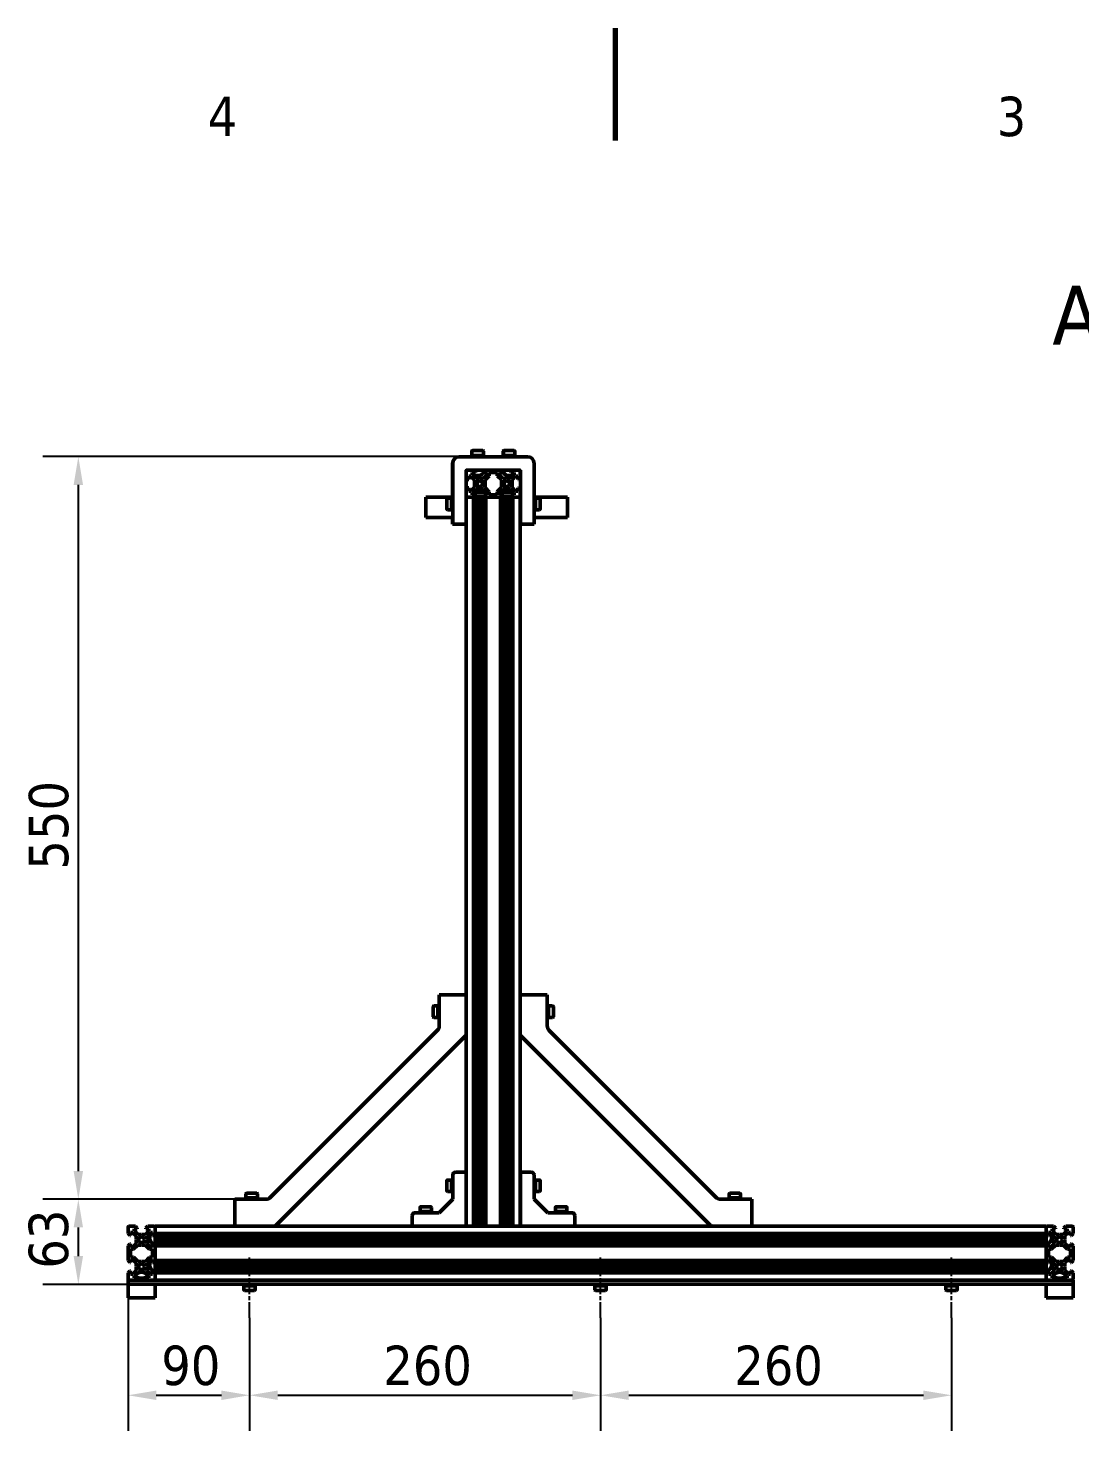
# Model space of a CAD drawing. Header units: millimetres. Extents: x -2748 to 3818, y -1510 to 2700.
# Drawn here: x 1435 to 2285, y 1566 to 2700 of the extents above; entities that cross this region are included whole.
import ezdxf

# ---------------------------------------------------------------- set-up
doc = ezdxf.new("R2010")
doc.units = ezdxf.units.MM
doc.header["$LTSCALE"] = 9.090909
doc.linetypes.add('CHAIN', pattern=[0.3543, 0.2362, -0.0295, 0.0591, -0.0295])
for name, color, linetype, lineweight in [('Border (ISO)', 7, 'Continuous', 70), ('Centerline (ISO)', 7, 'Continuous', 25), ('Dimension (ISO)', 7, 'Continuous', 25), ('Symbol (ISO)', 7, 'Continuous', 25), ('Visible (ISO)', 7, 'Continuous', 50)]:
    doc.layers.add(name, color=color, linetype=linetype, lineweight=lineweight)
doc.styles.add('Label Text (ISO)', font='tahoma.ttf')
doc.styles.add('Note Text (ISO)', font='tahoma.ttf')
doc.dimstyles.new('Default - Method 1b (ISO)', dxfattribs={"dimscale": 9.090909, "dimtxt": 3.5, "dimasz": 2.5, "dimexe": 3.175, "dimexo": 0, "dimgap": 0.762, "dimtad": 1, "dimtoh": 1, "dimrnd": 1e-08, "dimtxsty": 'Note Text (ISO)', "dimcen": 0.09, "dimdle": 10, "dimclrd": 256, "dimclre": 256, "dimclrt": 256, "dimazin": 2, "dimtfac": 1, "dimtmove": 0, "dimatfit": 3, "dimfxl": 0, "dimtolj": 1, "dimlwd": -1, "dimlwe": -1, "dimarcsym": 0})

# ---------------------------------------------------------------- blocks, each defined once
blk = doc.blocks.new('Borders Default Border')
at = {"layer": 'Border (ISO)', "flags": 128}
blk.add_lwpolyline([(210, 297), (210, 287)], dxfattribs=at)
at = {"layer": 'Border (ISO)', "char_height": 3.5, "attachment_point": 7, "style": 'Note Text (ISO)'}
for s, insert in [('4', (173.78, 287.4)), ('3', (243.91, 287.33))]:
    blk.add_mtext(s, dxfattribs=dict(at, insert=insert))
blk = doc.blocks.new('*D46')
at = {"layer": 'Defpoints', "color": 0}
for p in [(1515.5, 1674), (1613.6, 1657.8), (1613.6, 1595.3)]:
    blk.add_point(p, dxfattribs=at)
at = {"layer": 'Dimension (ISO)'}
for p, q in [((1515.5, 1674), (1515.5, 1566.5)), ((1613.6, 1657.8), (1613.6, 1566.5)), ((1538.2, 1595.3), (1590.9, 1595.3))]:
    blk.add_line(p, q, dxfattribs=at)
for points in [[(1538.2, 1599.1), (1538.2, 1591.5), (1515.5, 1595.3)], [(1590.9, 1599.1), (1590.9, 1591.5), (1613.6, 1595.3)]]:
    blk.add_solid(points, dxfattribs=at)
at = {"layer": 'Dimension (ISO)', "insert": (1542.3, 1635.4), "char_height": 31.82, "attachment_point": 1, "style": 'Note Text (ISO)'}
blk.add_mtext('\\A1;90', dxfattribs=at)
blk = doc.blocks.new('*D47')
at = {"layer": 'Defpoints', "color": 0}
for p in [(1613.6, 1657.8), (1897.3, 1657.8), (1897.3, 1595.3)]:
    blk.add_point(p, dxfattribs=at)
at = {"layer": 'Dimension (ISO)'}
for p, q in [((1613.6, 1657.8), (1613.6, 1566.5)), ((1897.3, 1657.8), (1897.3, 1566.5)), ((1636.4, 1595.3), (1874.5, 1595.3))]:
    blk.add_line(p, q, dxfattribs=at)
for points in [[(1636.4, 1599.1), (1636.4, 1591.5), (1613.6, 1595.3)], [(1874.5, 1599.1), (1874.5, 1591.5), (1897.3, 1595.3)]]:
    blk.add_solid(points, dxfattribs=at)
at = {"layer": 'Dimension (ISO)', "insert": (1721.7, 1635.4), "char_height": 31.82, "attachment_point": 1, "style": 'Note Text (ISO)'}
blk.add_mtext('\\A1;260', dxfattribs=at)
blk = doc.blocks.new('*D48')
at = {"layer": 'Defpoints', "color": 0}
for p in [(1897.3, 1657.8), (2180.9, 1657.8), (2180.9, 1595.3)]:
    blk.add_point(p, dxfattribs=at)
at = {"layer": 'Dimension (ISO)'}
for p, q in [((1897.3, 1657.8), (1897.3, 1566.5)), ((2180.9, 1657.8), (2180.9, 1566.5)), ((1920, 1595.3), (2158.2, 1595.3))]:
    blk.add_line(p, q, dxfattribs=at)
for points in [[(1920, 1599.1), (1920, 1591.5), (1897.3, 1595.3)], [(2158.2, 1599.1), (2158.2, 1591.5), (2180.9, 1595.3)]]:
    blk.add_solid(points, dxfattribs=at)
at = {"layer": 'Dimension (ISO)', "insert": (2005.3, 1635.4), "char_height": 31.82, "attachment_point": 1, "style": 'Note Text (ISO)'}
blk.add_mtext('\\A1;260', dxfattribs=at)
blk = doc.blocks.new('*D49')
at = {"layer": 'Defpoints', "color": 0}
for p in [(1475.3, 1753.7), (1601.8, 1753.7), (1526.4, 1684.9)]:
    blk.add_point(p, dxfattribs=at)
at = {"layer": 'Dimension (ISO)'}
for p, q in [((1601.8, 1753.7), (1446.5, 1753.7)), ((1475.3, 1707.7), (1475.3, 1730.9)), ((1526.4, 1684.9), (1446.5, 1684.9))]:
    blk.add_line(p, q, dxfattribs=at)
for points in [[(1471.5, 1730.9), (1479.1, 1730.9), (1475.3, 1753.7)], [(1471.5, 1707.7), (1479.1, 1707.7), (1475.3, 1684.9)]]:
    blk.add_solid(points, dxfattribs=at)
at = {"layer": 'Dimension (ISO)', "insert": (1435.2, 1697.6), "char_height": 31.82, "attachment_point": 1, "rotation": 90, "style": 'Note Text (ISO)'}
blk.add_mtext('\\A1;63', dxfattribs=at)
blk = doc.blocks.new('*D50')
at = {"layer": 'Defpoints', "color": 0}
for p in [(1475.3, 2353.7), (1783.3, 2353.7), (1601.8, 1753.7)]:
    blk.add_point(p, dxfattribs=at)
at = {"layer": 'Dimension (ISO)'}
for p, q in [((1783.3, 2353.7), (1446.5, 2353.7)), ((1475.3, 1776.4), (1475.3, 2330.9)), ((1601.8, 1753.7), (1446.5, 1753.7))]:
    blk.add_line(p, q, dxfattribs=at)
for points in [[(1471.5, 2330.9), (1479.1, 2330.9), (1475.3, 2353.7)], [(1471.5, 1776.4), (1479.1, 1776.4), (1475.3, 1753.7)]]:
    blk.add_solid(points, dxfattribs=at)
at = {"layer": 'Dimension (ISO)', "insert": (1435.3, 2020), "char_height": 31.82, "attachment_point": 1, "rotation": 90, "style": 'Note Text (ISO)'}
blk.add_mtext('\\A1;550', dxfattribs=at)

msp = doc.modelspace()

# ---------------------------------------------------------------- linework, layer by layer
at = {"layer": 'Centerline (ISO)', "linetype": 'CHAIN', "ltscale": 5.955972}
for p, q in [((1613.635, 1657.849), (1613.635, 1706.576)), ((1897.271, 1657.849), (1897.271, 1706.576)), ((2180.907, 1657.849), (2180.907, 1706.576))]:
    msp.add_line(p, q, dxfattribs=at)
at = {"layer": 'Visible (ISO)'}
for p, q in [((1793.229, 2358.031), (1793.229, 2354.758)), ((1793.392, 2358.031), (1793.392, 2354.758)), ((1793.774, 2358.576), (1793.938, 2358.576)), ((1793.938, 2358.576), (1802.12, 2358.576)), ((1802.665, 2358.031), (1802.665, 2354.758)), ((1818.647, 2358.031), (1818.647, 2354.758)), ((1818.811, 2358.031), (1818.811, 2354.758)), ((1819.192, 2358.576), (1819.356, 2358.576)), ((1819.356, 2358.576), (1827.538, 2358.576)), ((1828.083, 2358.031), (1828.083, 2354.758)), ((1777.683, 2320.94), (1777.683, 2348.213)), ((1777.847, 2348.213), (1777.847, 2299.122)), ((1783.138, 2353.667), (1783.301, 2353.667)), ((1838.174, 2353.667), (1783.301, 2353.667)), ((1792.574, 2354.758), (1803.483, 2354.758)), ((1792.574, 2353.667), (1792.574, 2354.758)), ((1803.483, 2353.667), (1803.483, 2354.758)), ((1817.992, 2354.758), (1828.901, 2354.758)), ((1817.992, 2353.667), (1817.992, 2354.758)), ((1828.901, 2353.667), (1828.901, 2354.758)), ((1843.629, 2299.122), (1843.629, 2348.213)), ((1788.756, 2299.122), (1788.756, 2342.758)), ((1788.756, 2342.758), (1832.72, 2342.758)), ((1788.756, 2342.213), (1788.756, 2336.845)), ((1788.756, 2336.845), (1790.343, 2335.258)), ((1794.669, 2342.758), (1789.301, 2342.758)), ((1790.343, 2335.258), (1790.72, 2335.258)), ((1790.72, 2335.258), (1790.72, 2337.849)), ((1790.72, 2337.849), (1792.508, 2337.849)), ((1792.508, 2337.849), (1795.411, 2334.946)), ((1793.665, 2339.006), (1793.665, 2340.794)), ((1793.665, 2340.794), (1796.256, 2340.794)), ((1796.568, 2336.103), (1793.665, 2339.006)), ((1796.256, 2341.171), (1794.669, 2342.758)), ((1794.756, 2342.758), (1794.756, 2342.671)), ((1795.138, 2339.166), (1795.138, 2337.839)), ((1795.138, 2337.839), (1795.301, 2337.839)), ((1795.673, 2337.303), (1795.138, 2337.839)), ((1795.301, 2339.074), (1795.301, 2337.839)), ((1795.301, 2337.839), (1800.756, 2337.839)), ((1795.837, 2337.303), (1795.301, 2337.839)), ((1795.837, 2337.303), (1795.673, 2337.303)), ((1800.221, 2337.303), (1795.837, 2337.303)), ((1796.256, 2340.794), (1796.256, 2341.171)), ((1799.447, 2336.103), (1796.568, 2336.103)), ((1799.665, 2335.885), (1799.447, 2336.103)), ((1799.883, 2336.103), (1799.665, 2335.885)), ((1802.763, 2336.103), (1799.883, 2336.103)), ((1800.221, 2337.303), (1800.756, 2337.839)), ((1800.756, 2339.074), (1800.756, 2337.839)), ((1801.301, 2341.657), (1801.301, 2342.758)), ((1802.853, 2341.657), (1801.301, 2341.657)), ((1805.665, 2339.006), (1802.763, 2336.103)), ((1804.661, 2342.758), (1803.074, 2341.171)), ((1803.074, 2341.171), (1803.074, 2340.794)), ((1803.074, 2340.794), (1805.665, 2340.794)), ((1803.92, 2334.946), (1807.301, 2338.328)), ((1816.487, 2342.758), (1804.661, 2342.758)), ((1805.665, 2340.794), (1805.665, 2339.006)), ((1807.301, 2338.328), (1807.301, 2340.794)), ((1807.301, 2340.794), (1813.847, 2340.794)), ((1813.847, 2340.794), (1813.847, 2338.328)), ((1813.847, 2338.328), (1817.229, 2334.946)), ((1815.483, 2339.006), (1815.483, 2340.794)), ((1815.483, 2340.794), (1818.074, 2340.794)), ((1818.386, 2336.103), (1815.483, 2339.006)), ((1818.074, 2341.171), (1816.487, 2342.758)), ((1818.074, 2340.794), (1818.074, 2341.171)), ((1821.265, 2336.103), (1818.386, 2336.103)), ((1818.623, 2341.657), (1818.459, 2341.657)), ((1820.174, 2341.657), (1818.623, 2341.657)), ((1820.011, 2342.758), (1820.011, 2341.657)), ((1820.174, 2342.758), (1820.174, 2341.657)), ((1820.556, 2339.074), (1820.556, 2337.839)), ((1820.556, 2337.839), (1820.72, 2337.839)), ((1821.091, 2337.303), (1820.556, 2337.839)), ((1820.72, 2339.074), (1820.72, 2337.839)), ((1820.72, 2337.839), (1826.174, 2337.839)), ((1821.255, 2337.303), (1820.72, 2337.839)), ((1821.255, 2337.303), (1821.091, 2337.303)), ((1825.639, 2337.303), (1821.255, 2337.303)), ((1821.483, 2335.885), (1821.265, 2336.103)), ((1821.701, 2336.103), (1821.483, 2335.885)), ((1824.581, 2336.103), (1821.701, 2336.103)), ((1827.483, 2339.006), (1824.581, 2336.103)), ((1826.48, 2342.758), (1824.892, 2341.171)), ((1824.892, 2341.171), (1824.892, 2340.794)), ((1824.892, 2340.794), (1827.483, 2340.794)), ((1825.639, 2337.303), (1826.174, 2337.839)), ((1825.738, 2334.946), (1828.64, 2337.849)), ((1826.174, 2339.074), (1826.174, 2337.839)), ((1831.847, 2342.758), (1826.48, 2342.758)), ((1827.483, 2340.794), (1827.483, 2339.006)), ((1828.64, 2337.849), (1830.429, 2337.849)), ((1830.429, 2337.849), (1830.429, 2335.258)), ((1830.429, 2335.258), (1830.805, 2335.258)), ((1830.805, 2335.258), (1832.392, 2336.845)), ((1832.392, 2336.845), (1832.392, 2342.213)), ((1832.556, 2320.94), (1832.556, 2342.758)), ((1832.72, 2342.758), (1832.72, 2299.122)), ((1790.343, 2328.44), (1788.756, 2326.853)), ((1788.756, 2326.853), (1788.756, 2321.485)), ((1790.72, 2328.44), (1790.343, 2328.44)), ((1790.72, 2325.849), (1790.72, 2328.44)), ((1792.508, 2325.849), (1790.72, 2325.849)), ((1795.411, 2328.751), (1792.508, 2325.849)), ((1793.665, 2324.692), (1796.568, 2327.594)), ((1793.665, 2322.903), (1793.665, 2324.692)), ((1795.411, 2334.946), (1795.411, 2332.067)), ((1795.411, 2332.067), (1795.629, 2331.849)), ((1795.629, 2331.849), (1795.411, 2331.631)), ((1795.411, 2331.631), (1795.411, 2328.751)), ((1795.847, 2324.758), (1795.847, 2322.903)), ((1795.847, 2324.758), (1798.574, 2324.758)), ((1796.568, 2327.594), (1799.447, 2327.594)), ((1799.11, 2325.303), (1798.574, 2324.768)), ((1804.029, 2324.768), (1798.574, 2324.768)), ((1798.574, 2324.758), (1798.574, 2324.768)), ((1799.11, 2325.303), (1803.493, 2325.303)), ((1799.447, 2327.594), (1799.665, 2327.813)), ((1799.665, 2327.813), (1799.883, 2327.594)), ((1799.883, 2327.594), (1802.763, 2327.594)), ((1802.763, 2327.594), (1805.665, 2324.692)), ((1803.493, 2325.303), (1804.029, 2324.768)), ((1803.701, 2331.849), (1803.92, 2332.067)), ((1803.92, 2331.631), (1803.701, 2331.849)), ((1803.92, 2332.067), (1803.92, 2334.946)), ((1803.92, 2328.751), (1803.92, 2331.631)), ((1807.301, 2325.37), (1803.92, 2328.751)), ((1804.029, 2324.758), (1804.029, 2324.768)), ((1804.029, 2324.758), (1805.599, 2324.758)), ((1805.665, 2324.692), (1805.665, 2322.903)), ((1807.301, 2322.903), (1807.301, 2325.37)), ((1817.229, 2328.751), (1813.847, 2325.37)), ((1813.847, 2325.37), (1813.847, 2322.903)), ((1815.483, 2324.692), (1818.386, 2327.594)), ((1815.483, 2322.903), (1815.483, 2324.692)), ((1817.229, 2334.946), (1817.229, 2332.067)), ((1817.229, 2332.067), (1817.447, 2331.849)), ((1817.447, 2331.849), (1817.229, 2331.631)), ((1817.229, 2331.631), (1817.229, 2328.751)), ((1817.665, 2324.758), (1817.665, 2322.903)), ((1817.665, 2324.758), (1820.392, 2324.758)), ((1818.386, 2327.594), (1821.265, 2327.594)), ((1820.928, 2325.303), (1820.392, 2324.768)), ((1825.847, 2324.768), (1820.392, 2324.768)), ((1820.392, 2324.758), (1820.392, 2324.768)), ((1820.928, 2325.303), (1825.312, 2325.303)), ((1821.265, 2327.594), (1821.483, 2327.813)), ((1821.483, 2327.813), (1821.701, 2327.594)), ((1821.701, 2327.594), (1824.581, 2327.594)), ((1824.581, 2327.594), (1827.483, 2324.692)), ((1825.312, 2325.303), (1825.847, 2324.768)), ((1825.52, 2331.849), (1825.738, 2332.067)), ((1825.738, 2331.631), (1825.52, 2331.849)), ((1825.738, 2332.067), (1825.738, 2334.946)), ((1825.738, 2328.751), (1825.738, 2331.631)), ((1828.64, 2325.849), (1825.738, 2328.751)), ((1825.847, 2324.758), (1825.847, 2324.768)), ((1825.847, 2324.758), (1827.417, 2324.758)), ((1827.483, 2324.692), (1827.483, 2322.903)), ((1830.429, 2325.849), (1828.64, 2325.849)), ((1830.805, 2328.44), (1830.429, 2328.44)), ((1830.429, 2328.44), (1830.429, 2325.849)), ((1832.392, 2326.853), (1830.805, 2328.44)), ((1832.392, 2321.485), (1832.392, 2326.853)), ((1761.483, 2320.94), (1756.029, 2320.94)), ((1756.029, 2304.576), (1756.029, 2320.94)), ((1761.483, 2320.94), (1776.756, 2320.94)), ((1772.938, 2311.394), (1772.938, 2319.576)), ((1773.483, 2320.122), (1776.756, 2320.122)), ((1776.756, 2310.031), (1776.756, 2320.94)), ((1777.847, 2320.94), (1776.756, 2320.94)), ((1789.301, 2320.94), (1788.756, 2320.94)), ((1789.301, 2320.94), (1794.669, 2320.94)), ((1789.301, 2320.94), (1794.669, 2320.94)), ((1796.256, 2322.903), (1793.665, 2322.903)), ((1794.669, 2320.94), (1796.256, 2322.527)), ((1794.669, 2320.94), (1796.256, 2320.94)), ((1794.669, 1731.849), (1794.669, 2320.94)), ((1795.847, 2322.118), (1795.847, 2321.81)), ((1795.847, 2321.81), (1795.847, 2321.485)), ((1795.847, 2320.94), (1795.847, 2321.485)), ((1795.847, 2321.485), (1804.116, 2321.485)), ((1796.256, 2322.527), (1796.256, 2322.903)), ((1796.256, 2320.94), (1796.568, 2320.94)), ((1796.256, 1731.849), (1796.256, 2320.94)), ((1796.568, 2320.94), (1799.447, 2320.94)), ((1796.568, 1731.849), (1796.568, 2320.94)), ((1799.447, 2320.94), (1799.665, 2320.94)), ((1799.447, 1731.849), (1799.447, 2320.94)), ((1799.665, 2320.94), (1799.883, 2320.94)), ((1799.665, 1731.849), (1799.665, 2320.94)), ((1799.883, 2320.94), (1802.763, 2320.94)), ((1799.883, 1731.849), (1799.883, 2320.94)), ((1802.763, 2320.94), (1803.074, 2320.94)), ((1802.763, 1731.849), (1802.763, 2320.94)), ((1805.665, 2322.903), (1803.074, 2322.903)), ((1803.074, 2322.903), (1803.074, 2322.527)), ((1803.074, 2322.527), (1804.661, 2320.94)), ((1803.074, 2320.94), (1804.661, 2320.94)), ((1803.074, 1731.849), (1803.074, 2320.94)), ((1804.661, 2320.94), (1816.487, 2320.94)), ((1804.661, 2320.94), (1816.487, 2320.94)), ((1804.661, 1731.849), (1804.661, 2320.94)), ((1813.847, 2322.903), (1807.301, 2322.903)), ((1818.074, 2322.903), (1815.483, 2322.903)), ((1816.487, 2320.94), (1818.074, 2322.527)), ((1816.487, 2320.94), (1818.074, 2320.94)), ((1816.487, 1731.849), (1816.487, 2320.94)), ((1817.665, 2322.118), (1817.665, 2321.81)), ((1817.665, 2321.81), (1817.665, 2321.485)), ((1817.665, 2320.94), (1817.665, 2321.485)), ((1817.665, 2321.485), (1825.934, 2321.485)), ((1818.074, 2322.527), (1818.074, 2322.903)), ((1818.074, 2320.94), (1818.386, 2320.94)), ((1818.074, 1731.849), (1818.074, 2320.94)), ((1818.386, 2320.94), (1821.265, 2320.94)), ((1818.386, 1731.849), (1818.386, 2320.94)), ((1821.265, 2320.94), (1821.483, 2320.94)), ((1821.265, 1731.849), (1821.265, 2320.94)), ((1821.483, 2320.94), (1821.701, 2320.94)), ((1821.483, 1731.849), (1821.483, 2320.94)), ((1821.701, 2320.94), (1824.581, 2320.94)), ((1821.701, 1731.849), (1821.701, 2320.94)), ((1824.581, 2320.94), (1824.892, 2320.94)), ((1824.581, 1731.849), (1824.581, 2320.94)), ((1827.483, 2322.903), (1824.892, 2322.903)), ((1824.892, 2322.903), (1824.892, 2322.527)), ((1824.892, 2322.527), (1826.48, 2320.94)), ((1824.892, 2320.94), (1826.48, 2320.94)), ((1824.892, 1731.849), (1824.892, 2320.94)), ((1826.48, 2320.94), (1831.847, 2320.94)), ((1826.48, 2320.94), (1831.847, 2320.94)), ((1826.48, 1731.849), (1826.48, 2320.94)), ((1832.392, 2320.94), (1831.847, 2320.94)), ((1832.392, 1918.854), (1832.392, 2320.94)), ((1832.392, 2320.94), (1832.72, 2320.94)), ((1832.72, 2318.758), (1832.392, 2318.758)), ((1843.629, 2320.94), (1844.72, 2320.94)), ((1844.72, 2320.94), (1865.12, 2320.94)), ((1844.72, 2320.94), (1844.72, 2310.031)), ((1847.992, 2320.122), (1844.72, 2320.122)), ((1848.538, 2319.576), (1848.538, 2311.394)), ((1870.574, 2320.94), (1865.12, 2320.94)), ((1870.574, 2320.94), (1870.574, 2304.576)), ((1756.029, 2304.576), (1761.483, 2304.576)), ((1777.847, 2304.576), (1761.483, 2304.576)), ((1773.483, 2310.849), (1776.756, 2310.849)), ((1777.847, 2310.031), (1776.756, 2310.031)), ((1777.683, 2299.122), (1777.683, 2304.576)), ((1832.392, 2312.213), (1832.72, 2312.213)), ((1843.629, 2310.031), (1844.72, 2310.031)), ((1843.629, 2304.576), (1865.12, 2304.576)), ((1847.992, 2310.849), (1844.72, 2310.849)), ((1865.12, 2304.576), (1870.574, 2304.576)), ((1777.847, 2299.122), (1777.683, 2299.122)), ((1777.847, 2299.122), (1788.756, 2299.122)), ((1788.756, 1918.854), (1788.756, 2299.122)), ((1832.392, 2299.122), (1832.72, 2299.449)), ((1832.556, 2299.122), (1832.556, 2299.285)), ((1832.72, 2299.122), (1832.556, 2299.122)), ((1832.72, 2299.122), (1843.629, 2299.122)), ((1788.756, 1918.854), (1766.938, 1918.854)), ((1766.938, 1918.854), (1766.938, 1893.841)), ((1788.756, 1888.386), (1788.756, 1918.854)), ((1832.392, 1918.854), (1832.392, 1886.127)), ((1854.211, 1918.854), (1832.392, 1918.854)), ((1854.211, 1893.841), (1854.211, 1918.854)), ((1762.029, 1901.127), (1762.029, 1909.309)), ((1762.574, 1909.854), (1765.847, 1909.854)), ((1765.847, 1899.763), (1765.847, 1910.672)), ((1766.938, 1910.672), (1765.847, 1910.672)), ((1854.211, 1910.672), (1855.301, 1910.672)), ((1855.301, 1910.672), (1855.301, 1899.763)), ((1858.574, 1909.854), (1855.301, 1909.854)), ((1859.12, 1909.309), (1859.12, 1901.127)), ((1762.574, 1900.581), (1765.847, 1900.581)), ((1766.938, 1899.763), (1765.847, 1899.763)), ((1854.211, 1899.763), (1855.301, 1899.763)), ((1858.574, 1900.581), (1855.301, 1900.581)), ((1765.34, 1889.984), (1630.621, 1755.265)), ((1634.478, 1731.849), (1787.158, 1884.529)), ((1788.756, 1775.485), (1788.756, 1888.386)), ((1832.392, 1731.849), (1832.392, 1886.127)), ((1832.392, 1886.127), (1985.073, 1733.446)), ((1990.527, 1755.265), (1855.808, 1889.984)), ((1772.938, 1760.485), (1772.938, 1768.667)), ((1773.483, 1769.213), (1776.756, 1769.213)), ((1776.756, 1759.122), (1776.756, 1770.031)), ((1777.847, 1770.031), (1776.756, 1770.031)), ((1777.847, 1753.667), (1777.847, 1773.303)), ((1780.029, 1775.485), (1788.756, 1775.485)), ((1788.756, 1775.485), (1788.756, 1731.849)), ((1832.392, 1775.485), (1832.72, 1775.485)), ((1841.447, 1775.485), (1832.72, 1775.485)), ((1832.72, 1775.485), (1832.72, 1731.849)), ((1843.629, 1753.667), (1843.629, 1773.303)), ((1843.629, 1770.031), (1844.72, 1770.031)), ((1844.72, 1770.031), (1844.72, 1759.122)), ((1847.992, 1769.213), (1844.72, 1769.213)), ((1848.538, 1768.667), (1848.538, 1760.485)), ((1610.751, 1758.031), (1610.751, 1754.758)), ((1611.296, 1758.576), (1619.478, 1758.576)), ((1620.024, 1758.031), (1620.024, 1754.758)), ((1773.483, 1759.94), (1776.756, 1759.94)), ((1777.847, 1759.122), (1776.756, 1759.122)), ((1832.72, 1767.849), (1832.392, 1767.849)), ((1832.392, 1761.303), (1832.72, 1761.303)), ((1843.629, 1759.122), (1844.72, 1759.122)), ((1847.992, 1759.94), (1844.72, 1759.94)), ((2001.125, 1758.031), (2001.125, 1754.758)), ((2001.67, 1758.576), (2009.852, 1758.576)), ((2010.397, 1758.031), (2010.397, 1754.758)), ((1626.764, 1753.667), (1601.751, 1753.667)), ((1601.751, 1753.667), (1601.751, 1731.849)), ((1609.933, 1754.758), (1620.842, 1754.758)), ((1609.933, 1753.667), (1609.933, 1754.758)), ((1620.842, 1753.667), (1620.842, 1754.758)), ((1751.392, 1747.122), (1751.392, 1743.849)), ((1751.938, 1747.667), (1760.12, 1747.667)), ((1760.665, 1747.122), (1760.665, 1743.849)), ((1766.938, 1742.758), (1777.847, 1753.667)), ((1843.629, 1753.667), (1854.538, 1742.758)), ((1860.811, 1747.122), (1860.811, 1743.849)), ((1861.356, 1747.667), (1869.538, 1747.667)), ((1870.083, 1747.122), (1870.083, 1743.849)), ((2019.397, 1753.667), (1994.384, 1753.667)), ((2000.307, 1754.758), (2011.216, 1754.758)), ((2000.307, 1753.667), (2000.307, 1754.758)), ((2011.216, 1753.667), (2011.216, 1754.758)), ((2019.397, 1731.849), (2019.397, 1753.667)), ((1745.12, 1731.849), (1745.12, 1740.576)), ((1747.301, 1742.758), (1766.938, 1742.758)), ((1750.574, 1743.849), (1761.483, 1743.849)), ((1750.574, 1742.758), (1750.574, 1743.849)), ((1761.483, 1742.758), (1761.483, 1743.849)), ((1874.174, 1742.758), (1854.538, 1742.758)), ((1859.992, 1743.849), (1870.901, 1743.849)), ((1859.992, 1742.758), (1859.992, 1743.849)), ((1870.901, 1742.758), (1870.901, 1743.849)), ((1876.356, 1731.849), (1876.356, 1740.576)), ((1515.453, 1731.303), (1515.453, 1725.936)), ((1515.453, 1725.936), (1517.04, 1724.349)), ((1521.365, 1731.849), (1515.998, 1731.849)), ((1517.04, 1724.349), (1517.416, 1724.349)), ((1517.416, 1724.349), (1517.416, 1726.94)), ((1517.416, 1726.94), (1519.205, 1726.94)), ((1519.205, 1726.94), (1522.107, 1724.037)), ((1520.362, 1728.097), (1520.362, 1729.885)), ((1520.362, 1729.885), (1522.953, 1729.885)), ((1523.264, 1725.194), (1520.362, 1728.097)), ((1522.953, 1730.262), (1521.365, 1731.849)), ((1522.107, 1724.037), (1522.107, 1721.158)), ((1522.953, 1729.885), (1522.953, 1730.262)), ((1526.144, 1725.194), (1523.264, 1725.194)), ((1526.362, 1724.976), (1526.144, 1725.194)), ((1526.58, 1725.194), (1526.362, 1724.976)), ((1529.459, 1725.194), (1526.58, 1725.194)), ((1532.362, 1728.097), (1529.459, 1725.194)), ((1531.358, 1731.849), (1529.771, 1730.262)), ((1529.771, 1730.262), (1529.771, 1729.885)), ((1529.771, 1729.885), (1532.362, 1729.885)), ((1530.616, 1724.037), (1533.519, 1726.94)), ((1530.616, 1721.158), (1530.616, 1724.037)), ((1536.725, 1731.849), (1531.358, 1731.849)), ((1531.816, 1724.768), (1532.352, 1725.303)), ((1531.816, 1720.384), (1531.816, 1724.768)), ((1532.352, 1725.303), (1532.352, 1719.849)), ((1533.587, 1725.303), (1532.352, 1725.303)), ((1532.362, 1729.885), (1532.362, 1728.097)), ((1533.519, 1726.94), (1535.307, 1726.94)), ((1535.307, 1726.94), (1535.307, 1724.349)), ((1535.307, 1724.349), (1535.684, 1724.349)), ((1535.684, 1724.349), (1537.271, 1725.936)), ((1537.271, 1725.849), (1537.184, 1725.849)), ((1537.271, 1731.849), (1537.271, 1731.303)), ((1537.271, 1731.849), (1601.751, 1731.849)), ((1537.271, 1725.936), (1537.271, 1731.303)), ((1537.271, 1725.936), (1537.271, 1731.303)), ((1537.271, 1724.349), (1537.271, 1725.936)), ((1537.271, 1725.936), (2257.271, 1725.936)), ((1537.271, 1724.037), (1537.271, 1724.349)), ((1537.271, 1724.349), (2257.271, 1724.349)), ((1537.271, 1721.158), (1537.271, 1724.037)), ((1537.271, 1724.037), (2257.271, 1724.037)), ((1601.751, 1731.849), (1634.478, 1731.849)), ((1634.478, 1731.849), (1745.12, 1731.849)), ((1788.756, 1731.849), (1745.12, 1731.849)), ((1788.756, 1731.849), (1789.301, 1731.849)), ((1794.669, 1731.849), (1789.301, 1731.849)), ((1795.214, 1731.849), (1794.669, 1731.849)), ((1795.214, 1731.849), (1804.116, 1731.849)), ((1804.661, 1731.849), (1804.116, 1731.849)), ((1816.487, 1731.849), (1804.661, 1731.849)), ((1817.032, 1731.849), (1816.487, 1731.849)), ((1817.032, 1731.849), (1825.934, 1731.849)), ((1826.48, 1731.849), (1825.934, 1731.849)), ((1831.847, 1731.849), (1826.48, 1731.849)), ((1831.847, 1731.849), (1832.392, 1731.849)), ((1832.392, 1731.849), (1832.72, 1731.849)), ((1832.72, 1731.849), (1876.356, 1731.849)), ((1876.356, 1731.849), (1988.93, 1731.849)), ((1988.93, 1731.849), (2019.397, 1731.849)), ((2019.397, 1731.849), (2257.271, 1731.849)), ((2257.271, 1731.303), (2257.271, 1731.849)), ((2257.271, 1731.303), (2257.271, 1725.936)), ((2257.271, 1731.303), (2257.271, 1725.936)), ((2257.271, 1725.936), (2258.858, 1724.349)), ((2257.271, 1725.936), (2257.271, 1724.349)), ((2257.358, 1725.849), (2257.271, 1725.849)), ((2257.271, 1724.349), (2257.271, 1724.037)), ((2257.271, 1724.037), (2257.271, 1721.158)), ((2263.184, 1731.849), (2257.816, 1731.849)), ((2258.858, 1724.349), (2259.235, 1724.349)), ((2259.235, 1724.349), (2259.235, 1726.94)), ((2259.235, 1726.94), (2261.023, 1726.94)), ((2260.955, 1725.303), (2262.19, 1725.303)), ((2261.023, 1726.94), (2263.925, 1724.037)), ((2262.18, 1728.097), (2262.18, 1729.885)), ((2262.18, 1729.885), (2264.771, 1729.885)), ((2265.083, 1725.194), (2262.18, 1728.097)), ((2262.19, 1719.849), (2262.19, 1725.303)), ((2262.725, 1724.768), (2262.19, 1725.303)), ((2262.725, 1724.768), (2262.725, 1720.384)), ((2264.771, 1730.262), (2263.184, 1731.849)), ((2263.925, 1724.037), (2263.925, 1721.158)), ((2264.771, 1729.885), (2264.771, 1730.262)), ((2267.962, 1725.194), (2265.083, 1725.194)), ((2268.18, 1724.976), (2267.962, 1725.194)), ((2268.398, 1725.194), (2268.18, 1724.976)), ((2271.277, 1725.194), (2268.398, 1725.194)), ((2274.18, 1728.097), (2271.277, 1725.194)), ((2273.176, 1731.849), (2271.589, 1730.262)), ((2271.589, 1730.262), (2271.589, 1729.885)), ((2271.589, 1729.885), (2274.18, 1729.885)), ((2272.435, 1724.037), (2275.337, 1726.94)), ((2272.435, 1721.158), (2272.435, 1724.037)), ((2278.544, 1731.849), (2273.176, 1731.849)), ((2274.18, 1729.885), (2274.18, 1728.097)), ((2275.337, 1726.94), (2277.125, 1726.94)), ((2277.125, 1726.94), (2277.125, 1724.349)), ((2277.125, 1724.349), (2277.502, 1724.349)), ((2277.502, 1724.349), (2279.089, 1725.936)), ((2279.089, 1725.936), (2279.089, 1731.303)), ((1517.04, 1717.531), (1515.453, 1715.943)), ((1515.453, 1715.943), (1515.453, 1704.118)), ((1517.416, 1717.531), (1517.04, 1717.531)), ((1517.416, 1714.94), (1517.416, 1717.531)), ((1519.205, 1714.94), (1517.416, 1714.94)), ((1517.416, 1706.758), (1517.416, 1713.303)), ((1517.416, 1713.303), (1519.883, 1713.303)), ((1522.107, 1717.842), (1519.205, 1714.94)), ((1519.883, 1713.303), (1523.264, 1716.685)), ((1522.107, 1721.158), (1522.325, 1720.94)), ((1522.325, 1720.94), (1522.107, 1720.722)), ((1522.107, 1720.722), (1522.107, 1717.842)), ((1523.264, 1716.685), (1526.144, 1716.685)), ((1526.144, 1716.685), (1526.362, 1716.903)), ((1526.362, 1716.903), (1526.58, 1716.685)), ((1526.58, 1716.685), (1529.459, 1716.685)), ((1529.459, 1716.685), (1532.841, 1713.303)), ((1530.398, 1720.94), (1530.616, 1721.158)), ((1530.616, 1720.722), (1530.398, 1720.94)), ((1530.616, 1717.842), (1530.616, 1720.722)), ((1533.519, 1714.94), (1530.616, 1717.842)), ((1531.816, 1720.384), (1532.352, 1719.849)), ((1533.587, 1719.849), (1532.352, 1719.849)), ((1532.841, 1713.303), (1535.307, 1713.303)), ((1535.307, 1714.94), (1533.519, 1714.94)), ((1535.684, 1717.531), (1535.307, 1717.531)), ((1535.307, 1717.531), (1535.307, 1714.94)), ((1535.307, 1713.303), (1535.307, 1706.758)), ((1537.271, 1715.943), (1535.684, 1717.531)), ((1536.17, 1717.752), (1536.17, 1719.303)), ((1536.17, 1719.303), (1537.271, 1719.303)), ((1537.271, 1720.94), (1537.271, 1721.158)), ((1537.271, 1721.158), (2257.271, 1721.158)), ((1537.271, 1720.722), (1537.271, 1720.94)), ((1537.271, 1720.94), (2257.271, 1720.94)), ((1537.271, 1717.842), (1537.271, 1720.722)), ((1537.271, 1720.722), (2257.271, 1720.722)), ((1537.271, 1717.531), (1537.271, 1717.842)), ((1537.271, 1717.842), (2257.271, 1717.842)), ((1537.271, 1715.943), (1537.271, 1717.531)), ((1537.271, 1717.531), (2257.271, 1717.531)), ((1537.271, 1704.118), (1537.271, 1715.943)), ((1537.271, 1704.118), (1537.271, 1715.943)), ((1537.271, 1715.943), (2257.271, 1715.943)), ((2257.271, 1721.158), (2257.271, 1720.94)), ((2257.271, 1720.94), (2257.271, 1720.722)), ((2257.271, 1720.722), (2257.271, 1717.842)), ((2257.271, 1719.303), (2258.372, 1719.303)), ((2257.271, 1717.842), (2257.271, 1717.531)), ((2258.858, 1717.531), (2257.271, 1715.943)), ((2257.271, 1717.531), (2257.271, 1715.943)), ((2257.271, 1715.943), (2257.271, 1704.118)), ((2257.271, 1715.943), (2257.271, 1704.118)), ((2258.372, 1719.303), (2258.372, 1717.752)), ((2259.235, 1717.531), (2258.858, 1717.531)), ((2259.235, 1714.94), (2259.235, 1717.531)), ((2261.023, 1714.94), (2259.235, 1714.94)), ((2259.235, 1706.758), (2259.235, 1713.303)), ((2259.235, 1713.303), (2261.701, 1713.303)), ((2260.955, 1719.849), (2262.19, 1719.849)), ((2263.925, 1717.842), (2261.023, 1714.94)), ((2261.701, 1713.303), (2265.083, 1716.685)), ((2262.725, 1720.384), (2262.19, 1719.849)), ((2263.925, 1721.158), (2264.144, 1720.94)), ((2264.144, 1720.94), (2263.925, 1720.722)), ((2263.925, 1720.722), (2263.925, 1717.842)), ((2265.083, 1716.685), (2267.962, 1716.685)), ((2267.962, 1716.685), (2268.18, 1716.903)), ((2268.18, 1716.903), (2268.398, 1716.685)), ((2268.398, 1716.685), (2271.277, 1716.685)), ((2271.277, 1716.685), (2274.659, 1713.303)), ((2272.216, 1720.94), (2272.435, 1721.158)), ((2272.435, 1720.722), (2272.216, 1720.94)), ((2272.435, 1717.842), (2272.435, 1720.722)), ((2275.337, 1714.94), (2272.435, 1717.842)), ((2274.659, 1713.303), (2277.125, 1713.303)), ((2277.125, 1714.94), (2275.337, 1714.94)), ((2277.502, 1717.531), (2277.125, 1717.531)), ((2277.125, 1717.531), (2277.125, 1714.94)), ((2277.125, 1713.303), (2277.125, 1706.758)), ((2279.089, 1715.943), (2277.502, 1717.531)), ((2279.089, 1704.118), (2279.089, 1715.943)), ((1515.453, 1704.118), (1517.04, 1702.531)), ((1517.04, 1702.531), (1517.416, 1702.531)), ((1519.883, 1706.758), (1517.416, 1706.758)), ((1517.416, 1702.531), (1517.416, 1705.122)), ((1517.416, 1705.122), (1519.205, 1705.122)), ((1519.205, 1705.122), (1522.107, 1702.219)), ((1523.264, 1703.376), (1519.883, 1706.758)), ((1522.107, 1702.219), (1522.107, 1699.34)), ((1526.144, 1703.376), (1523.264, 1703.376)), ((1526.362, 1703.158), (1526.144, 1703.376)), ((1526.58, 1703.376), (1526.362, 1703.158)), ((1529.459, 1703.376), (1526.58, 1703.376)), ((1532.841, 1706.758), (1529.459, 1703.376)), ((1530.616, 1702.219), (1533.519, 1705.122)), ((1530.616, 1699.34), (1530.616, 1702.219)), ((1531.816, 1702.95), (1532.352, 1703.485)), ((1531.816, 1698.566), (1531.816, 1702.95)), ((1532.352, 1703.485), (1532.352, 1698.031)), ((1533.587, 1703.485), (1532.352, 1703.485)), ((1535.307, 1706.758), (1532.841, 1706.758)), ((1533.519, 1705.122), (1535.307, 1705.122)), ((1535.307, 1705.122), (1535.307, 1702.531)), ((1535.307, 1702.531), (1535.684, 1702.531)), ((1535.684, 1702.531), (1537.271, 1704.118)), ((1537.271, 1704.031), (1537.184, 1704.031)), ((1537.271, 1702.531), (1537.271, 1704.118)), ((1537.271, 1704.118), (2257.271, 1704.118)), ((1537.271, 1702.219), (1537.271, 1702.531)), ((1537.271, 1702.531), (2257.271, 1702.531)), ((1537.271, 1699.34), (1537.271, 1702.219)), ((1537.271, 1702.219), (2257.271, 1702.219)), ((2257.271, 1704.118), (2258.858, 1702.531)), ((2257.271, 1704.118), (2257.271, 1702.531)), ((2257.358, 1704.031), (2257.271, 1704.031)), ((2257.271, 1702.531), (2257.271, 1702.219)), ((2257.271, 1702.219), (2257.271, 1699.34)), ((2258.858, 1702.531), (2259.235, 1702.531)), ((2261.701, 1706.758), (2259.235, 1706.758)), ((2259.235, 1702.531), (2259.235, 1705.122)), ((2259.235, 1705.122), (2261.023, 1705.122)), ((2260.955, 1703.485), (2262.19, 1703.485)), ((2261.023, 1705.122), (2263.925, 1702.219)), ((2265.083, 1703.376), (2261.701, 1706.758)), ((2262.19, 1698.031), (2262.19, 1703.485)), ((2262.725, 1702.95), (2262.19, 1703.485)), ((2262.725, 1702.95), (2262.725, 1698.566)), ((2263.925, 1702.219), (2263.925, 1699.34)), ((2267.962, 1703.376), (2265.083, 1703.376)), ((2268.18, 1703.158), (2267.962, 1703.376)), ((2268.398, 1703.376), (2268.18, 1703.158)), ((2271.277, 1703.376), (2268.398, 1703.376)), ((2274.659, 1706.758), (2271.277, 1703.376)), ((2272.435, 1702.219), (2275.337, 1705.122)), ((2272.435, 1699.34), (2272.435, 1702.219)), ((2277.125, 1706.758), (2274.659, 1706.758)), ((2275.337, 1705.122), (2277.125, 1705.122)), ((2277.125, 1705.122), (2277.125, 1702.531)), ((2277.125, 1702.531), (2277.502, 1702.531)), ((2277.502, 1702.531), (2279.089, 1704.118)), ((1517.04, 1695.713), (1515.453, 1694.125)), ((1515.453, 1694.125), (1515.453, 1688.758)), ((1517.416, 1695.713), (1517.04, 1695.713)), ((1517.416, 1693.122), (1517.416, 1695.713)), ((1519.205, 1693.122), (1517.416, 1693.122)), ((1522.107, 1696.024), (1519.205, 1693.122)), ((1520.362, 1691.965), (1523.264, 1694.867)), ((1520.362, 1690.176), (1520.362, 1691.965)), ((1522.953, 1690.176), (1520.362, 1690.176)), ((1521.365, 1691.495), (1521.538, 1691.495)), ((1521.365, 1688.213), (1522.953, 1689.8)), ((1521.538, 1691.495), (1523.089, 1691.495)), ((1522.107, 1699.34), (1522.325, 1699.122)), ((1522.325, 1699.122), (1522.107, 1698.903)), ((1522.107, 1698.903), (1522.107, 1696.024)), ((1522.915, 1691.495), (1522.915, 1690.176)), ((1522.953, 1689.8), (1522.953, 1690.176)), ((1523.024, 1689.859), (1523.198, 1689.859)), ((1523.089, 1691.495), (1523.089, 1689.968)), ((1523.198, 1689.859), (1529.525, 1689.859)), ((1523.264, 1694.867), (1526.144, 1694.867)), ((1523.635, 1694.079), (1523.635, 1694.867)), ((1523.635, 1688.213), (1523.635, 1689.859)), ((1526.144, 1694.867), (1526.362, 1695.085)), ((1526.362, 1695.085), (1526.58, 1694.867)), ((1526.58, 1694.867), (1529.459, 1694.867)), ((1529.089, 1694.079), (1529.089, 1694.867)), ((1529.089, 1688.213), (1529.089, 1689.859)), ((1529.459, 1694.867), (1532.362, 1691.965)), ((1529.699, 1689.859), (1529.525, 1689.859)), ((1529.635, 1689.968), (1529.635, 1691.495)), ((1529.635, 1691.495), (1531.186, 1691.495)), ((1532.362, 1690.176), (1529.771, 1690.176)), ((1529.771, 1690.176), (1529.771, 1689.8)), ((1529.771, 1689.8), (1531.358, 1688.213)), ((1529.808, 1691.495), (1529.808, 1690.176)), ((1530.398, 1699.122), (1530.616, 1699.34)), ((1530.616, 1698.903), (1530.398, 1699.122)), ((1530.616, 1696.024), (1530.616, 1698.903)), ((1533.519, 1693.122), (1530.616, 1696.024)), ((1531.359, 1691.495), (1531.186, 1691.495)), ((1531.816, 1698.566), (1532.352, 1698.031)), ((1533.587, 1698.031), (1532.352, 1698.031)), ((1532.362, 1691.965), (1532.362, 1690.176)), ((1535.307, 1693.122), (1533.519, 1693.122)), ((1535.684, 1695.713), (1535.307, 1695.713)), ((1535.307, 1695.713), (1535.307, 1693.122)), ((1537.271, 1694.125), (1535.684, 1695.713)), ((1536.17, 1695.934), (1536.17, 1697.485)), ((1536.17, 1697.485), (1537.271, 1697.485)), ((1537.271, 1699.122), (1537.271, 1699.34)), ((1537.271, 1699.34), (2257.271, 1699.34)), ((1537.271, 1698.903), (1537.271, 1699.122)), ((1537.271, 1699.122), (2257.271, 1699.122)), ((1537.271, 1696.024), (1537.271, 1698.903)), ((1537.271, 1698.903), (2257.271, 1698.903)), ((1537.271, 1695.713), (1537.271, 1696.024)), ((1537.271, 1696.024), (2257.271, 1696.024)), ((1537.271, 1694.125), (1537.271, 1695.713)), ((1537.271, 1695.713), (2257.271, 1695.713)), ((1537.271, 1688.758), (1537.271, 1694.125)), ((1537.271, 1688.758), (1537.271, 1694.125)), ((1537.271, 1694.125), (2257.271, 1694.125)), ((2257.271, 1699.34), (2257.271, 1699.122)), ((2257.271, 1699.122), (2257.271, 1698.903)), ((2257.271, 1698.903), (2257.271, 1696.024)), ((2257.271, 1697.485), (2258.372, 1697.485)), ((2257.271, 1696.024), (2257.271, 1695.713)), ((2258.858, 1695.713), (2257.271, 1694.125)), ((2257.271, 1695.713), (2257.271, 1694.125)), ((2257.271, 1694.125), (2257.271, 1688.758)), ((2257.271, 1694.125), (2257.271, 1688.758)), ((2258.372, 1697.485), (2258.372, 1695.934)), ((2259.235, 1695.713), (2258.858, 1695.713)), ((2259.235, 1693.122), (2259.235, 1695.713)), ((2261.023, 1693.122), (2259.235, 1693.122)), ((2260.955, 1698.031), (2262.19, 1698.031)), ((2263.925, 1696.024), (2261.023, 1693.122)), ((2262.18, 1691.965), (2265.083, 1694.867)), ((2262.18, 1690.176), (2262.18, 1691.965)), ((2264.771, 1690.176), (2262.18, 1690.176)), ((2262.725, 1698.566), (2262.19, 1698.031)), ((2263.183, 1691.495), (2263.356, 1691.495)), ((2263.184, 1688.213), (2264.771, 1689.8)), ((2263.356, 1691.495), (2264.907, 1691.495)), ((2263.925, 1699.34), (2264.144, 1699.122)), ((2264.144, 1699.122), (2263.925, 1698.903)), ((2263.925, 1698.903), (2263.925, 1696.024)), ((2264.733, 1691.495), (2264.733, 1690.176)), ((2264.771, 1689.8), (2264.771, 1690.176)), ((2264.842, 1689.859), (2265.016, 1689.859)), ((2264.907, 1691.495), (2264.907, 1689.968)), ((2265.016, 1689.859), (2271.344, 1689.859)), ((2265.083, 1694.867), (2267.962, 1694.867)), ((2265.453, 1694.079), (2265.453, 1694.867)), ((2265.453, 1688.213), (2265.453, 1689.859)), ((2267.962, 1694.867), (2268.18, 1695.085)), ((2268.18, 1695.085), (2268.398, 1694.867)), ((2268.398, 1694.867), (2271.277, 1694.867)), ((2270.907, 1694.079), (2270.907, 1694.867)), ((2270.907, 1688.213), (2270.907, 1689.859)), ((2271.277, 1694.867), (2274.18, 1691.965)), ((2271.518, 1689.859), (2271.344, 1689.859)), ((2271.453, 1689.968), (2271.453, 1691.495)), ((2271.453, 1691.495), (2273.004, 1691.495)), ((2274.18, 1690.176), (2271.589, 1690.176)), ((2271.589, 1690.176), (2271.589, 1689.8)), ((2271.589, 1689.8), (2273.176, 1688.213)), ((2271.627, 1691.495), (2271.627, 1690.176)), ((2272.216, 1699.122), (2272.435, 1699.34)), ((2272.435, 1698.903), (2272.216, 1699.122)), ((2272.435, 1696.024), (2272.435, 1698.903)), ((2275.337, 1693.122), (2272.435, 1696.024)), ((2273.177, 1691.495), (2273.004, 1691.495)), ((2274.18, 1691.965), (2274.18, 1690.176)), ((2277.125, 1693.122), (2275.337, 1693.122)), ((2277.502, 1695.713), (2277.125, 1695.713)), ((2277.125, 1695.713), (2277.125, 1693.122)), ((2279.089, 1694.125), (2277.502, 1695.713)), ((2279.089, 1688.758), (2279.089, 1694.125)), ((1515.453, 1688.213), (1515.998, 1688.213)), ((1515.453, 1688.213), (1515.453, 1684.94)), ((1526.362, 1684.94), (1515.453, 1684.94)), ((1515.453, 1674.031), (1515.453, 1684.94)), ((1526.362, 1684.94), (1515.453, 1684.94)), ((1515.998, 1688.213), (1521.365, 1688.213)), ((1521.365, 1688.213), (1526.362, 1688.213)), ((1526.362, 1688.213), (2268.18, 1688.213)), ((1526.362, 1684.94), (2268.18, 1684.94)), ((1531.358, 1688.213), (1536.725, 1688.213)), ((1537.271, 1688.758), (1537.271, 1688.213)), ((1537.271, 1674.031), (1537.271, 1684.94)), ((1608.18, 1684.94), (1608.18, 1683.849)), ((1619.089, 1683.849), (1608.18, 1683.849)), ((1608.998, 1680.576), (1608.998, 1683.849)), ((1617.725, 1680.031), (1609.544, 1680.031)), ((1618.271, 1680.576), (1618.271, 1683.849)), ((1619.089, 1684.94), (1619.089, 1683.849)), ((1891.816, 1684.94), (1891.816, 1683.849)), ((1902.725, 1683.849), (1891.816, 1683.849)), ((1892.635, 1680.576), (1892.635, 1683.849)), ((1901.362, 1680.031), (1893.18, 1680.031)), ((1901.907, 1680.576), (1901.907, 1683.849)), ((1902.725, 1684.94), (1902.725, 1683.849)), ((2175.453, 1684.94), (2175.453, 1683.849)), ((2186.362, 1683.849), (2175.453, 1683.849)), ((2176.271, 1680.576), (2176.271, 1683.849)), ((2184.998, 1680.031), (2176.816, 1680.031)), ((2185.544, 1680.576), (2185.544, 1683.849)), ((2186.362, 1684.94), (2186.362, 1683.849)), ((2257.271, 1688.213), (2257.271, 1688.758)), ((2257.271, 1674.031), (2257.271, 1684.94)), ((2257.816, 1688.213), (2263.184, 1688.213)), ((2268.18, 1688.213), (2273.176, 1688.213)), ((2279.089, 1684.94), (2268.18, 1684.94)), ((2279.089, 1684.94), (2268.18, 1684.94)), ((2273.176, 1688.213), (2278.544, 1688.213)), ((2278.544, 1688.213), (2279.089, 1688.213)), ((2279.089, 1684.94), (2279.089, 1688.213)), ((2279.089, 1674.031), (2279.089, 1684.94)), ((1537.271, 1674.031), (1515.453, 1674.031)), ((2279.089, 1674.031), (2257.271, 1674.031))]:
    msp.add_line(p, q, dxfattribs=at)
for centre in [(1799.665, 2331.849), (1821.483, 2331.849), (1526.362, 1720.94), (2268.18, 1720.94), (1526.362, 1699.122), (2268.18, 1699.122)]:
    msp.add_circle(centre, 2.291, dxfattribs=at)
for centre, radius, start, end in [((1793.774, 2358.031), 0.545, 90, 180), ((1793.938, 2358.031), 0.545, 90, 180), ((1802.12, 2358.031), 0.545, 0, 90), ((1819.192, 2358.031), 0.545, 90, 180), ((1819.356, 2358.031), 0.545, 90, 180), ((1827.538, 2358.031), 0.545, 0, 90), ((1783.138, 2348.213), 5.455, 90, 180), ((1783.301, 2348.213), 5.455, 90, 180), ((1838.174, 2348.213), 5.455, 0, 90), ((1789.301, 2342.213), 0.545, 90, 180), ((1798.029, 2344.123), 5.739, 220.500876, 330.908332), ((1802.853, 2341.439), 0.218, 330.908332, 90), ((1818.459, 2341.439), 0.218, 90, 209.091668), ((1823.283, 2344.123), 5.739, 209.091668, 243.465752), ((1818.623, 2341.439), 0.218, 90, 209.091668), ((1823.447, 2344.123), 5.739, 209.091668, 314.697714), ((1831.847, 2342.213), 0.545, 0, 90), ((1773.483, 2319.576), 0.545, 90, 180), ((1789.301, 2321.485), 0.545, 180, 270), ((1831.847, 2321.485), 0.545, 270, 0), ((1847.992, 2319.576), 0.545, 0, 90), ((1773.483, 2311.394), 0.545, 180, 270), ((1847.992, 2311.394), 0.545, 270, 0), ((1762.574, 1909.309), 0.545, 90, 180), ((1858.574, 1909.309), 0.545, 0, 90), ((1762.574, 1901.127), 0.545, 180, 270), ((1761.483, 1893.841), 5.455, 315, 0), ((1859.665, 1893.841), 5.455, 180, 225), ((1858.574, 1901.127), 0.545, 270, 0), ((1783.301, 1888.386), 5.455, 315, 0), ((1773.483, 1768.667), 0.545, 90, 180), ((1780.029, 1773.303), 2.182, 90, 180), ((1841.447, 1773.303), 2.182, 0, 90), ((1847.992, 1768.667), 0.545, 0, 90), ((1611.296, 1758.031), 0.545, 90, 180), ((1619.478, 1758.031), 0.545, 0, 90), ((1773.483, 1760.485), 0.545, 180, 270), ((1847.992, 1760.485), 0.545, 270, 0), ((2001.67, 1758.031), 0.545, 90, 180), ((2009.852, 1758.031), 0.545, 0, 90), ((1626.764, 1759.122), 5.455, 270, 315), ((1751.938, 1747.122), 0.545, 90, 180), ((1760.12, 1747.122), 0.545, 0, 90), ((1861.356, 1747.122), 0.545, 90, 180), ((1869.538, 1747.122), 0.545, 0, 90), ((1994.384, 1759.122), 5.455, 225, 270), ((1747.301, 1740.576), 2.182, 90, 180), ((1874.174, 1740.576), 2.182, 0, 90), ((1515.998, 1731.303), 0.545, 90, 180), ((1538.636, 1722.576), 5.739, 130.500876, 240.908332), ((1536.725, 1731.303), 0.545, 0, 90), ((1988.93, 1737.303), 5.455, 225, 270), ((2257.816, 1731.303), 0.545, 90, 180), ((2255.906, 1722.576), 5.739, 299.091668, 49.499124), ((2278.544, 1731.303), 0.545, 0, 90), ((1535.952, 1717.752), 0.218, 240.908332, 0), ((2258.59, 1717.752), 0.218, 180, 299.091668), ((1538.636, 1700.758), 5.739, 130.500876, 240.908332), ((2255.906, 1700.758), 5.739, 299.091668, 49.499124), ((1521.538, 1691.714), 0.218, 150.908332, 270), ((1526.362, 1689.029), 5.739, 29.091668, 150.908332), ((1523.198, 1689.968), 0.109, 180, 270), ((1529.525, 1689.968), 0.109, 270, 0), ((1531.186, 1691.714), 0.218, 270, 29.091668), ((1535.952, 1695.934), 0.218, 240.908332, 0), ((2258.59, 1695.934), 0.218, 180, 299.091668), ((2263.356, 1691.714), 0.218, 150.908332, 270), ((2268.18, 1689.029), 5.739, 29.091668, 150.908332), ((2265.016, 1689.968), 0.109, 180, 270), ((2271.344, 1689.968), 0.109, 270, 0), ((2273.004, 1691.714), 0.218, 270, 29.091668), ((1515.998, 1688.758), 0.545, 180, 270), ((1536.725, 1688.758), 0.545, 270, 0), ((1609.544, 1680.576), 0.545, 180, 270), ((1617.725, 1680.576), 0.545, 270, 0), ((1893.18, 1680.576), 0.545, 180, 270), ((1901.362, 1680.576), 0.545, 270, 0), ((2176.816, 1680.576), 0.545, 180, 270), ((2184.998, 1680.576), 0.545, 270, 0), ((2257.816, 1688.758), 0.545, 180, 270), ((2278.544, 1688.758), 0.545, 270, 0)]:
    msp.add_arc(centre, radius, start, end, dxfattribs=at)
for centre, major_axis, ratio, start_param, end_param in [((1521.365, 1691.714), (-0.106, -0.191), 0.99972667, 4.71238898, 6.79093071), ((1526.186, 1689.029), (0, -5.739), 0.99948162, 3.60262987, 4.20464358), ((1523.024, 1689.968), (-0.0715, -0.0824), 0.99992727, 0, 0.71502945), ((1526.537, 1689.029), (0, -5.739), 0.99948162, 2.07854172, 2.68055543), ((1529.699, 1689.968), (0.0715, -0.0824), 0.99992727, 5.56815586, 6.28318531), ((1531.359, 1691.714), (0.106, -0.191), 0.99972667, 5.77543991, 7.85398163), ((2263.183, 1691.714), (-0.106, -0.191), 0.99972667, 4.71238898, 6.79093071), ((2268.004, 1689.029), (0, -5.739), 0.99948162, 3.60262987, 4.20464358), ((2264.842, 1689.968), (-0.0715, -0.0824), 0.99992727, 0, 0.71502945), ((2268.356, 1689.029), (0, -5.739), 0.99948162, 2.07854172, 2.68055543), ((2271.518, 1689.968), (0.0715, -0.0824), 0.99992727, 5.56815586, 6.28318531), ((2273.177, 1691.714), (0.106, -0.191), 0.99972667, 5.77543991, 7.85398163)]:
    msp.add_ellipse(centre, major_axis=major_axis, ratio=ratio, start_param=start_param, end_param=end_param, dxfattribs=at)

# ---------------------------------------------------------------- block references
at = {"xscale": 9.090909090909092, "yscale": 9.090909090909092, "zscale": 9.090909090909092}
msp.add_blockref('Borders Default Border', (0, 0), dxfattribs=at)

# ---------------------------------------------------------------- texts
at = {"layer": 'Symbol (ISO)', "insert": (2262.288, 2435.617), "char_height": 47.72727, "attachment_point": 7, "style": 'Label Text (ISO)'}
msp.add_mtext('A-A ( 0.12 : 1 )', dxfattribs=at)

# ---------------------------------------------------------------- dimensions: what is measured, and where the dimension line sits
at = {"layer": 'Dimension (ISO)'}
for base, p1, p2, angle, picture, middle in [((1475.318, 2353.667), (1601.751, 1753.667), (1783.301, 2353.667), 90, '*D50', (1475.318, 2053.667)), ((1475.318, 1753.667), (1526.362, 1684.94), (1601.751, 1753.667), 270, '*D49', (1475.318, 1719.303))]:
    dim = msp.add_linear_dim(base=base, p1=p1, p2=p2, angle=angle, dimstyle='Default - Method 1b (ISO)', override={"dimgap": 0.762, "dimtoh": 0, "dimdec": 2, "dimlfac": 0.916667, "dimtol": 0, "dimlim": 0, "dimtp": 0, "dimtm": 0, "dimtdec": 2, "dimtofl": 0, "dimatfit": 1}, dxfattribs=at)
    dim.commit()
    dim.dimension.update_dxf_attribs({"geometry": picture, "text_midpoint": middle, "dimtype": 160})
for base, p1, p2, picture, middle in [((1613.635, 1595.338), (1515.453, 1674.031), (1613.635, 1657.849), '*D46', (1564.544, 1595.338)), ((1897.271, 1595.338), (1613.635, 1657.849), (1897.271, 1657.849), '*D47', (1755.453, 1595.338)), ((2180.907, 1595.338), (1897.271, 1657.849), (2180.907, 1657.849), '*D48', (2039.089, 1595.338))]:
    dim = msp.add_linear_dim(base=base, p1=p1, p2=p2, dimstyle='Default - Method 1b (ISO)', override={"dimgap": 0.762, "dimtoh": 0, "dimdec": 2, "dimlfac": 0.916667, "dimtol": 0, "dimlim": 0, "dimtp": 0, "dimtm": 0, "dimtdec": 2, "dimtofl": 0, "dimatfit": 1}, dxfattribs=at)
    dim.commit()
    dim.dimension.update_dxf_attribs({"geometry": picture, "text_midpoint": middle, "dimtype": 160})

doc.saveas('drawing.dxf')
